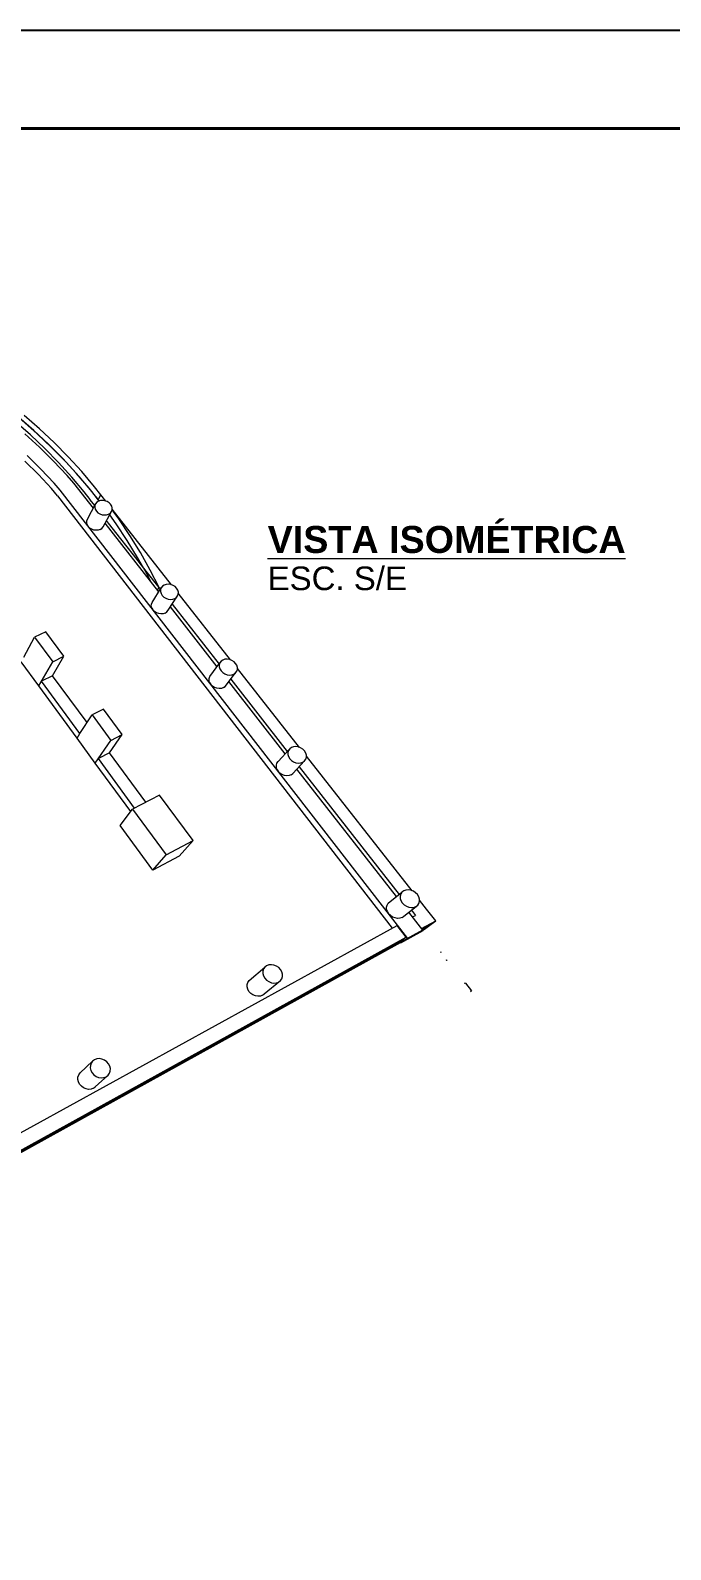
# Model space of a CAD drawing. Header units: metres. Extents: x 173 to 310, y -9 to 45.
# Drawn here: x 283.38 to 289.26, y 8.05 to 22 of the extents above; entities that cross this region are included whole.
import ezdxf

# ---------------------------------------------------------------- set-up
doc = ezdxf.new("R2010")
doc.units = ezdxf.units.M
doc.header["$MEASUREMENT"] = 0
doc.layers.add('Annotation - Text_Pen_No__1', color=7, linetype='Continuous', lineweight=13)
doc.layers.add('Structural - Bearing_Pluma_Nº__87', color=62, linetype='Continuous', lineweight=0)
doc.layers.add('Estructura - Carga_Pluma_Nº__41', color=7, linetype='Continuous', lineweight=0, true_color=0x4b120a)
doc.layers.add('Structural - Bearing_Pluma_Nº__167', color=7, linetype='Continuous', lineweight=0, true_color=0x009fd5)
doc.styles.add('GENERATED_STYLE_2', font='arialbd.ttf')

msp = doc.modelspace()

# ---------------------------------------------------------------- linework, layer by layer
msp.add_lwpolyline([(266.792, -8.502), (309.792, -8.502), (309.792, 21.998), (266.792, 21.998)], close=True)
msp.add_lwpolyline([(266.792, -8.502), (309.792, -8.502), (309.792, 21.998), (266.792, 21.998)], close=True)
at = {"lineweight": 40}
msp.add_lwpolyline([(267.692, -7.602), (308.892, -7.602), (308.892, 21.098), (267.692, 21.098)], close=True, dxfattribs=at)
msp.add_lwpolyline([(286.776, 13.625), (286.981, 13.738)])
at = {"layer": 'Estructura - Carga_Pluma_Nº__41', "color": 28, "linetype": 'Continuous', "lineweight": 0, "true_color": 0x4b120a}
for p, q in [((287.15, 13.538), (287.141, 13.534)), ((287.196, 13.463), (287.205, 13.468)), ((287.197, 13.462), (287.205, 13.468)), ((287.372, 13.254), (287.362, 13.25)), ((287.372, 13.254), (287.428, 13.183)), ((287.418, 13.178), (287.428, 13.183)), ((287.419, 13.177), (287.428, 13.183))]:
    msp.add_line(p, q, dxfattribs=at)
at = {"layer": 'Structural - Bearing_Pluma_Nº__167', "color": 142, "linetype": 'Continuous', "lineweight": 0, "true_color": 0x009fd5}
for p, q in [((283.409, 18.324), (283.27, 18.444)), ((283.46, 18.173), (283.325, 18.296)), ((283.544, 18.199), (283.409, 18.324)), ((283.59, 18.044), (283.46, 18.173)), ((283.674, 18.069), (283.544, 18.199)), ((283.45, 17.921), (283.325, 18.045)), ((283.473, 17.971), (283.347, 18.096)), ((283.715, 17.911), (283.59, 18.044)), ((283.798, 17.935), (283.674, 18.069)), ((283.57, 17.792), (283.45, 17.921)), ((283.594, 17.842), (283.473, 17.971)), ((283.775, 17.842), (283.715, 17.911)), ((283.918, 17.796), (283.798, 17.935)), ((283.626, 17.727), (283.57, 17.792)), ((283.651, 17.777), (283.594, 17.842)), ((283.626, 17.727), (286.7, 13.757)), ((286.843, 13.662), (283.651, 17.777)), ((283.777, 17.841), (283.775, 17.842)), ((283.955, 17.612), (283.777, 17.841)), ((283.975, 17.724), (283.918, 17.796)), ((284.001, 17.692), (283.975, 17.724)), ((283.901, 17.511), (283.976, 17.652)), ((283.97, 17.636), (283.969, 17.619)), ((283.969, 17.619), (283.973, 17.602)), ((283.976, 17.652), (283.97, 17.636)), ((283.973, 17.602), (283.983, 17.585)), ((283.987, 17.666), (283.976, 17.652)), ((283.983, 17.585), (283.997, 17.571)), ((284.002, 17.676), (283.987, 17.666)), ((283.997, 17.571), (284.015, 17.56)), ((284.021, 17.682), (284.002, 17.676)), ((284.041, 17.683), (284.021, 17.682)), ((284.062, 17.68), (284.041, 17.683)), ((284.045, 17.44), (284.122, 17.581)), ((284.082, 17.673), (284.062, 17.68)), ((284.1, 17.662), (284.082, 17.673)), ((284.114, 17.648), (284.1, 17.662)), ((284.111, 17.567), (284.122, 17.581)), ((284.124, 17.631), (284.114, 17.648)), ((284.122, 17.581), (284.128, 17.597)), ((284.129, 17.614), (284.124, 17.631)), ((284.128, 17.597), (284.129, 17.614)), ((283.894, 17.478), (283.895, 17.495)), ((283.899, 17.461), (283.894, 17.478)), ((283.895, 17.495), (283.901, 17.511)), ((283.899, 17.461), (283.908, 17.445)), ((283.922, 17.43), (283.908, 17.445)), ((284.015, 17.56), (284.035, 17.552)), ((284.034, 17.427), (284.045, 17.44)), ((284.035, 17.552), (284.056, 17.55)), ((284.056, 17.55), (284.077, 17.551)), ((284.555, 16.844), (284.063, 17.474)), ((284.077, 17.551), (284.095, 17.557)), ((284.095, 17.557), (284.111, 17.567)), ((283.94, 17.419), (283.922, 17.43)), ((283.96, 17.412), (283.94, 17.419)), ((283.98, 17.409), (283.96, 17.412)), ((284, 17.411), (283.98, 17.409)), ((284.019, 17.417), (284, 17.411)), ((284.019, 17.417), (284.034, 17.427)), ((284.494, 16.748), (284.579, 16.882)), ((284.579, 16.882), (284.573, 16.865)), ((284.59, 16.896), (284.579, 16.882)), ((284.605, 16.906), (284.59, 16.896)), ((284.624, 16.913), (284.605, 16.906)), ((284.645, 16.914), (284.624, 16.913)), ((284.667, 16.911), (284.645, 16.914)), ((284.687, 16.904), (284.667, 16.911)), ((284.705, 16.892), (284.687, 16.904)), ((284.72, 16.877), (284.705, 16.892)), ((284.731, 16.86), (284.72, 16.877)), ((284.488, 16.732), (284.494, 16.748)), ((284.573, 16.865), (284.572, 16.847)), ((284.572, 16.847), (284.577, 16.829)), ((284.577, 16.829), (284.587, 16.812)), ((284.587, 16.812), (284.602, 16.797)), ((284.602, 16.797), (284.621, 16.785)), ((284.621, 16.785), (284.641, 16.778)), ((284.641, 16.778), (284.663, 16.775)), ((284.642, 16.675), (284.729, 16.807)), ((284.663, 16.775), (284.684, 16.776)), ((284.684, 16.776), (284.702, 16.783)), ((284.702, 16.783), (284.718, 16.793)), ((284.718, 16.793), (284.729, 16.807)), ((284.729, 16.807), (284.735, 16.824)), ((284.736, 16.842), (284.731, 16.86)), ((284.735, 16.824), (284.736, 16.842)), ((284.487, 16.714), (284.488, 16.732)), ((284.492, 16.696), (284.487, 16.714)), ((284.492, 16.696), (284.502, 16.679)), ((284.517, 16.664), (284.502, 16.679)), ((284.535, 16.653), (284.517, 16.664)), ((284.555, 16.645), (284.535, 16.653)), ((284.576, 16.642), (284.555, 16.645)), ((284.597, 16.644), (284.576, 16.642)), ((284.616, 16.65), (284.597, 16.644)), ((284.616, 16.65), (284.631, 16.661)), ((284.631, 16.661), (284.642, 16.675)), ((285.092, 16.157), (284.663, 16.706)), ((283.518, 16.478), (283.415, 16.428)), ((283.685, 16.254), (283.518, 16.478)), ((283.317, 16.245), (283.415, 16.428)), ((283.415, 16.428), (283.582, 16.203)), ((283.455, 15.981), (283.293, 16.201)), ((283.455, 15.981), (283.582, 16.203)), ((283.581, 16.074), (283.685, 16.254)), ((283.582, 16.203), (283.685, 16.254)), ((285.024, 16.066), (285.118, 16.193)), ((285.118, 16.193), (285.112, 16.175)), ((285.129, 16.207), (285.118, 16.193)), ((285.145, 16.218), (285.129, 16.207)), ((285.164, 16.225), (285.145, 16.218)), ((285.185, 16.226), (285.164, 16.225)), ((285.207, 16.223), (285.185, 16.226)), ((285.228, 16.215), (285.207, 16.223)), ((285.247, 16.203), (285.228, 16.215)), ((285.262, 16.188), (285.247, 16.203)), ((285.273, 16.17), (285.262, 16.188)), ((283.581, 16.074), (283.48, 16.024)), ((283.898, 15.645), (283.581, 16.074)), ((285.018, 16.049), (285.024, 16.066)), ((285.018, 16.031), (285.018, 16.049)), ((285.112, 16.175), (285.112, 16.157)), ((285.112, 16.157), (285.117, 16.138)), ((285.117, 16.138), (285.128, 16.12)), ((285.128, 16.12), (285.143, 16.104)), ((285.143, 16.104), (285.162, 16.092)), ((285.162, 16.092), (285.183, 16.084)), ((285.165, 15.975), (285.261, 16.1)), ((285.183, 16.084), (285.205, 16.081)), ((285.205, 16.081), (285.227, 16.083)), ((285.227, 16.083), (285.246, 16.089)), ((285.246, 16.089), (285.261, 16.1)), ((285.261, 16.1), (285.273, 16.115)), ((285.279, 16.151), (285.273, 16.17)), ((285.273, 16.115), (285.278, 16.132)), ((285.278, 16.132), (285.279, 16.151)), ((283.805, 15.502), (283.455, 15.981)), ((283.832, 15.544), (283.48, 16.024)), ((285.023, 16.012), (285.018, 16.031)), ((285.023, 16.012), (285.033, 15.995)), ((285.049, 15.979), (285.033, 15.995)), ((285.067, 15.967), (285.049, 15.979)), ((285.088, 15.959), (285.067, 15.967)), ((285.11, 15.956), (285.088, 15.959)), ((285.131, 15.958), (285.11, 15.956)), ((285.149, 15.965), (285.131, 15.958)), ((285.149, 15.965), (285.165, 15.975)), ((285.716, 15.358), (285.199, 16.02)), ((284.047, 15.768), (283.943, 15.715)), ((284.221, 15.535), (284.047, 15.768)), ((283.832, 15.544), (283.943, 15.715)), ((283.943, 15.715), (284.116, 15.481)), ((283.805, 15.502), (283.832, 15.544)), ((283.973, 15.273), (283.805, 15.502)), ((283.973, 15.273), (284.116, 15.481)), ((284.103, 15.366), (284.221, 15.535)), ((284.116, 15.481), (284.221, 15.535)), ((284.103, 15.366), (284.001, 15.314)), ((284.438, 14.913), (284.103, 15.366)), ((285.652, 15.287), (285.758, 15.404)), ((285.747, 15.389), (285.741, 15.371)), ((285.741, 15.371), (285.741, 15.352)), ((285.741, 15.352), (285.747, 15.332)), ((285.758, 15.404), (285.747, 15.389)), ((285.774, 15.416), (285.758, 15.404)), ((285.793, 15.423), (285.774, 15.416)), ((285.815, 15.424), (285.793, 15.423)), ((285.837, 15.421), (285.815, 15.424)), ((285.859, 15.413), (285.837, 15.421)), ((285.879, 15.4), (285.859, 15.413)), ((285.895, 15.384), (285.879, 15.4)), ((285.906, 15.365), (285.895, 15.384)), ((285.912, 15.346), (285.906, 15.365)), ((285.912, 15.326), (285.912, 15.346)), ((284.299, 14.828), (283.973, 15.273)), ((284.334, 14.859), (284.001, 15.314)), ((285.636, 15.254), (285.641, 15.272)), ((285.636, 15.235), (285.636, 15.254)), ((285.641, 15.215), (285.636, 15.235)), ((285.641, 15.272), (285.652, 15.287)), ((285.641, 15.215), (285.652, 15.197)), ((285.747, 15.332), (285.758, 15.313)), ((285.758, 15.313), (285.774, 15.297)), ((285.774, 15.297), (285.794, 15.284)), ((285.787, 15.177), (285.895, 15.293)), ((285.794, 15.284), (285.816, 15.276)), ((285.816, 15.276), (285.838, 15.273)), ((286.739, 14.047), (285.825, 15.218)), ((285.838, 15.273), (285.86, 15.274)), ((285.86, 15.274), (285.879, 15.281)), ((285.879, 15.281), (285.895, 15.293)), ((285.895, 15.293), (285.906, 15.308)), ((285.906, 15.308), (285.912, 15.326)), ((285.668, 15.181), (285.652, 15.197)), ((285.687, 15.168), (285.668, 15.181)), ((285.709, 15.16), (285.687, 15.168)), ((285.731, 15.157), (285.709, 15.16)), ((285.752, 15.159), (285.731, 15.157)), ((285.771, 15.166), (285.752, 15.159)), ((285.771, 15.166), (285.787, 15.177)), ((284.562, 14.977), (284.316, 14.85)), ((284.871, 14.561), (284.562, 14.977)), ((284.201, 14.701), (284.316, 14.85)), ((284.316, 14.85), (284.623, 14.431)), ((284.501, 14.29), (284.201, 14.701)), ((284.623, 14.431), (284.871, 14.561)), ((284.744, 14.417), (284.871, 14.561)), ((284.501, 14.29), (284.623, 14.431)), ((284.744, 14.417), (284.501, 14.29)), ((286.664, 13.987), (286.789, 14.088)), ((286.789, 14.088), (286.778, 14.071)), ((286.805, 14.1), (286.789, 14.088)), ((286.825, 14.107), (286.805, 14.1)), ((286.848, 14.109), (286.825, 14.107)), ((286.871, 14.106), (286.848, 14.109)), ((286.894, 14.097), (286.871, 14.106)), ((286.914, 14.083), (286.894, 14.097)), ((286.648, 13.951), (286.653, 13.97)), ((286.648, 13.931), (286.648, 13.951)), ((286.653, 13.97), (286.664, 13.987)), ((286.778, 14.071), (286.773, 14.052)), ((286.773, 14.052), (286.773, 14.031)), ((286.773, 14.031), (286.78, 14.01)), ((286.78, 14.01), (286.792, 13.99)), ((286.792, 13.99), (286.809, 13.972)), ((286.806, 13.869), (286.934, 13.968)), ((286.809, 13.972), (286.83, 13.959)), ((286.83, 13.959), (286.853, 13.95)), ((286.853, 13.95), (286.876, 13.946)), ((286.876, 13.946), (286.898, 13.948)), ((286.898, 13.948), (286.918, 13.956)), ((286.931, 14.066), (286.914, 14.083)), ((286.918, 13.956), (286.934, 13.968)), ((286.943, 14.046), (286.931, 14.066)), ((286.934, 13.968), (286.945, 13.984)), ((286.95, 14.025), (286.943, 14.046)), ((286.945, 13.984), (286.951, 14.004)), ((286.951, 14.004), (286.95, 14.025)), ((286.655, 13.91), (286.648, 13.931)), ((286.655, 13.91), (286.667, 13.89)), ((286.683, 13.873), (286.667, 13.89)), ((286.703, 13.859), (286.683, 13.873)), ((286.726, 13.851), (286.703, 13.859)), ((286.749, 13.847), (286.726, 13.851)), ((286.771, 13.849), (286.749, 13.847)), ((286.791, 13.856), (286.771, 13.849)), ((286.791, 13.856), (286.806, 13.869)), ((286.981, 13.738), (286.852, 13.904)), ((286.974, 13.747), (287.058, 13.793)), ((286.981, 13.738), (286.996, 13.747)), ((286.996, 13.747), (287.058, 13.793)), ((281.271, 10.584), (286.776, 13.625)), ((286.788, 13.644), (286.771, 13.631)), ((286.776, 13.625), (286.771, 13.631)), ((285.385, 13.276), (285.53, 13.4)), ((285.53, 13.4), (285.518, 13.383)), ((285.546, 13.413), (285.53, 13.4)), ((285.567, 13.42), (285.546, 13.413)), ((285.59, 13.422), (285.567, 13.42)), ((285.613, 13.419), (285.59, 13.422)), ((285.636, 13.41), (285.613, 13.419)), ((285.657, 13.395), (285.636, 13.41)), ((285.673, 13.378), (285.657, 13.395)), ((285.367, 13.24), (285.373, 13.26)), ((285.373, 13.26), (285.385, 13.276)), ((285.518, 13.383), (285.512, 13.363)), ((285.512, 13.363), (285.512, 13.341)), ((285.512, 13.341), (285.518, 13.319)), ((285.518, 13.319), (285.529, 13.299)), ((285.525, 13.155), (285.673, 13.276)), ((285.529, 13.299), (285.546, 13.281)), ((285.546, 13.281), (285.567, 13.267)), ((285.567, 13.267), (285.59, 13.257)), ((285.59, 13.257), (285.613, 13.254)), ((285.613, 13.254), (285.636, 13.256)), ((285.636, 13.256), (285.657, 13.263)), ((285.657, 13.263), (285.673, 13.276)), ((285.685, 13.357), (285.673, 13.378)), ((285.673, 13.276), (285.685, 13.293)), ((285.691, 13.335), (285.685, 13.357)), ((285.685, 13.293), (285.691, 13.313)), ((285.691, 13.313), (285.691, 13.335)), ((285.367, 13.219), (285.367, 13.24)), ((285.373, 13.197), (285.367, 13.219)), ((285.384, 13.177), (285.373, 13.197)), ((285.4, 13.159), (285.384, 13.177)), ((285.42, 13.145), (285.4, 13.159)), ((285.443, 13.136), (285.42, 13.145)), ((285.466, 13.132), (285.443, 13.136)), ((285.489, 13.134), (285.466, 13.132)), ((285.509, 13.142), (285.489, 13.134)), ((285.509, 13.142), (285.525, 13.155)), ((283.987, 12.558), (283.966, 12.55)), ((284.01, 12.56), (283.987, 12.558)), ((284.034, 12.556), (284.01, 12.56)), ((284.057, 12.546), (284.034, 12.556)), ((283.814, 12.391), (283.821, 12.411)), ((283.821, 12.411), (283.834, 12.429)), ((283.834, 12.429), (283.948, 12.537)), ((283.928, 12.498), (283.927, 12.475)), ((283.927, 12.475), (283.932, 12.452)), ((283.935, 12.519), (283.928, 12.498)), ((283.932, 12.452), (283.944, 12.431)), ((283.948, 12.537), (283.935, 12.519)), ((283.944, 12.431), (283.96, 12.412)), ((283.966, 12.55), (283.948, 12.537)), ((283.96, 12.412), (283.98, 12.397)), ((284.078, 12.532), (284.057, 12.546)), ((284.094, 12.513), (284.078, 12.532)), ((284.09, 12.407), (284.103, 12.425)), ((284.105, 12.491), (284.094, 12.513)), ((284.103, 12.425), (284.11, 12.446)), ((284.111, 12.469), (284.105, 12.491)), ((284.11, 12.446), (284.111, 12.469)), ((283.813, 12.368), (283.814, 12.391)), ((283.818, 12.346), (283.813, 12.368)), ((283.829, 12.325), (283.818, 12.346)), ((283.845, 12.306), (283.829, 12.325)), ((283.865, 12.292), (283.845, 12.306)), ((283.888, 12.282), (283.865, 12.292)), ((283.911, 12.278), (283.888, 12.282)), ((283.934, 12.281), (283.911, 12.278)), ((283.955, 12.288), (283.934, 12.281)), ((283.955, 12.288), (283.972, 12.302)), ((283.972, 12.302), (284.09, 12.407)), ((283.98, 12.397), (284.003, 12.387)), ((284.003, 12.387), (284.027, 12.384)), ((284.027, 12.384), (284.051, 12.386)), ((284.051, 12.386), (284.072, 12.394)), ((284.072, 12.394), (284.09, 12.407))]:
    msp.add_line(p, q, dxfattribs=at)
at = {"layer": 'Structural - Bearing_Pluma_Nº__87', "linetype": 'Continuous', "lineweight": 0}
for p, q in [((283.439, 18.295), (283.301, 18.416)), ((283.46, 18.342), (283.321, 18.464)), ((283.378, 18.284), (283.243, 18.403)), ((283.509, 18.16), (283.378, 18.284)), ((283.572, 18.169), (283.439, 18.295)), ((283.594, 18.216), (283.46, 18.342)), ((283.635, 18.031), (283.509, 18.16)), ((283.701, 18.038), (283.572, 18.169)), ((283.723, 18.084), (283.594, 18.216)), ((283.756, 17.898), (283.635, 18.031)), ((283.825, 17.902), (283.701, 18.038)), ((283.848, 17.948), (283.723, 18.084)), ((283.872, 17.761), (283.756, 17.898)), ((283.943, 17.762), (283.825, 17.902)), ((283.967, 17.808), (283.848, 17.948)), ((283.926, 17.691), (283.872, 17.761)), ((284, 17.69), (283.943, 17.762)), ((284.024, 17.736), (283.967, 17.808)), ((284, 17.69), (284.024, 17.736)), ((284.069, 17.678), (284.024, 17.736)), ((284.069, 17.678), (284.024, 17.736)), ((283.927, 17.69), (283.926, 17.691)), ((283.968, 17.638), (283.927, 17.69)), ((284.01, 17.678), (284, 17.69)), ((284.674, 16.908), (284.128, 17.603)), ((284.189, 17.514), (284.128, 17.598)), ((284.095, 17.476), (284.077, 17.499)), ((284.208, 17.331), (284.095, 17.476)), ((284.164, 17.47), (284.105, 17.551)), ((284.266, 17.317), (284.164, 17.47)), ((284.291, 17.361), (284.189, 17.514)), ((284.324, 17.184), (284.208, 17.331)), ((284.361, 17.161), (284.266, 17.317)), ((284.387, 17.204), (284.291, 17.361)), ((284.441, 17.033), (284.324, 17.184)), ((284.451, 17), (284.361, 17.161)), ((284.477, 17.044), (284.387, 17.204)), ((284.558, 16.884), (284.441, 17.033)), ((284.558, 16.884), (284.477, 17.044)), ((284.484, 16.935), (284.451, 17)), ((284.543, 16.86), (284.558, 16.884)), ((284.558, 16.884), (284.57, 16.868)), ((285.216, 16.22), (284.735, 16.831)), ((284.679, 16.73), (285.109, 16.18)), ((285.217, 16.043), (285.736, 15.379)), ((285.847, 15.417), (285.279, 16.14)), ((285.845, 15.239), (286.763, 14.067)), ((286.882, 14.101), (285.912, 15.335)), ((287.016, 13.931), (286.951, 14.014)), ((286.876, 13.923), (286.913, 13.875)), ((286.886, 13.86), (286.913, 13.875)), ((286.97, 13.753), (287.1, 13.824)), ((287.1, 13.824), (287.016, 13.931)), ((287.058, 13.793), (287.1, 13.824)), ((281.125, 10.692), (286.744, 13.782)), ((281.261, 10.601), (286.828, 13.674)), ((286.828, 13.674), (286.744, 13.782)), ((286.828, 13.674), (286.788, 13.644)), ((281.265, 10.594), (286.788, 13.644))]:
    msp.add_line(p, q, dxfattribs=at)

# ---------------------------------------------------------------- texts
at = {"layer": 'Annotation - Text_Pen_No__1', "color": 7, "linetype": 'Continuous', "lineweight": 13, "insert": (287.687, 17.449), "char_height": 0.24776, "width": 4.26232, "attachment_point": 2, "line_spacing_factor": 0.901362, "style": 'GENERATED_STYLE_2'}
msp.add_mtext('\\A1;\\pxql;{\\LVISTA ISOMÉTRICA\\P\\fArial|b0|i0|c0|p34;\\H0.875x;\\lESC. S/E}', dxfattribs=at)

doc.saveas('drawing.dxf')
